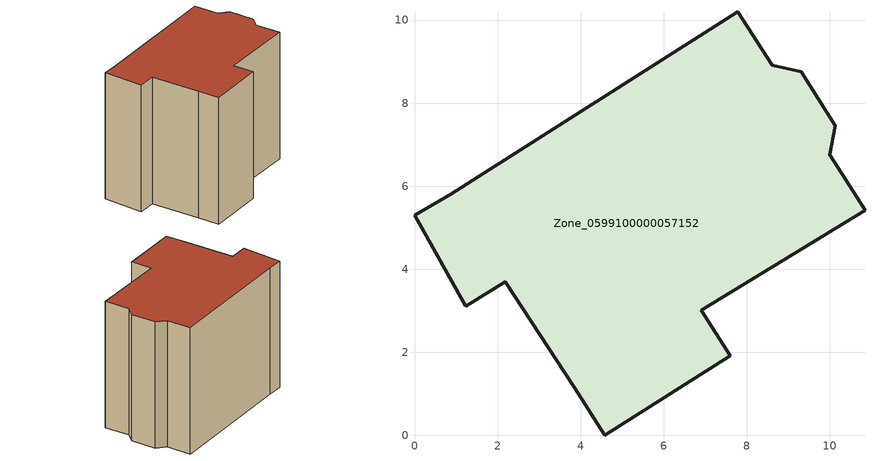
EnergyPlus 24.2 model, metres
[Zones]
Zone_0599100000057152
 floor ground (C_G): 6.91,3.01 7.6,1.92 4.58,0 3.85,1.15 2.18,3.7 1.23,3.11 0,5.3 0.87,5.81 7.79,10.2 8.62,8.91 9.31,8.76 10.14,7.45 10,6.76 10.85,5.42 z0
 wall outside (C_F): 10,6.76 10.14,7.45 9.31,8.76 8.62,8.91 7.79,10.2 0.87,5.81 0,5.3 1.23,3.11 2.18,3.7 3.85,1.15 4.58,0 7.6,1.92 6.91,3.01 10.85,5.42 10,6.76 z0:8.11
 roof outside (C_R): 6.91,3.01 10.85,5.42 10,6.76 10.14,7.45 9.31,8.76 8.62,8.91 7.79,10.2 0.87,5.81 0,5.3 1.23,3.11 2.18,3.7 3.85,1.15 4.58,0 7.6,1.92 z8.11
[BUILDING]
Pand.0599100000057152: North Axis=0; Terrain=City; Loads Convergence Tolerance Value=0.04; Temperature Convergence Tolerance Value=0.4; Solar Distribution=FullExterior; Maximum Number of Warmup Days=25; Minimum Number of Warmup Days=1
[Site:Location]
Rotterdam.The.Hague.AP_ZH_NLD Design_Conditions: Latitude=51.96; Longitude=4.45; Time Zone=1; Elevation=-4.5
[SITE:GROUNDTEMPERATURE:BUILDINGSURFACE]
18, 18, 18, 18, 18, 18, 18, 18, 18, 18, 18, 18
[MATERIAL] Thermal Absorptance=0.9; Solar Absorptance=0.7; Visible Absorptance=0.7
Name | Roughness | Thickness | Conductivity | Density | Specific Heat
G.TC.1946 | MediumSmooth | 0.15 | 1 | 540 | 1210
F.TC.1946 | Rough | 0.3 | 0.857143 | 1920 | 840
R.TC.1946 | MediumRough | 0.2 | 0.909091 | 1500 | 1000
[CONSTRUCTION]
C_G: G.TC.1946
C_F: F.TC.1946
C_R: R.TC.1946
[ZONE]
Zone_0599100000057152: Type=1; Multiplier=1; Ceiling Height=Autocalculate; Volume=Autocalculate; Floor Area=autocalculate; Part of Total Floor Area=Yes
[ZONEINFILTRATION:DESIGNFLOWRATE]
Infil_Zone_0599100000057152: Zone or ZoneList or Space or SpaceList=Zone_0599100000057152; Schedule=AlwaysOn; Design Flow Rate Calculation Method=Flow/Area; Flow Rate per Floor Area=0.003; Constant Term Coefficient=1; Temperature Term Coefficient=0; Velocity Term Coefficient=0; Velocity Squared Term Coefficient=0
[HVACTEMPLATE:ZONE:IDEALLOADSAIRSYSTEM]
Zone_0599100000057152: Maximum Heating Supply Air Temperature=50; Minimum Cooling Supply Air Temperature=13; Maximum Heating Supply Air Humidity Ratio=0.0156; Minimum Cooling Supply Air Humidity Ratio=0.0077; Heating Limit=NoLimit; Cooling Limit=NoLimit; Dehumidification Control Type=ConstantSensibleHeatRatio; Cooling Sensible Heat Ratio=0.7; Dehumidification Setpoint=60; Humidification Control Type=None; Humidification Setpoint=30; Outdoor Air Method=None; Outdoor Air Flow Rate per Person=0.00944; Outdoor Air Flow Rate per Zone Floor Area=0; Outdoor Air Flow Rate per Zone=0; Demand Controlled Ventilation Type=None; Outdoor Air Economizer Type=NoEconomizer; Heat Recovery Type=None; Sensible Heat Recovery Effectiveness=0.7; Latent Heat Recovery Effectiveness=0.65
[ZONECONTROL:THERMOSTAT]
ThermostatControl_Zone_0599100000057152: Zone or ZoneList=Zone_0599100000057152; Control Type Schedule=DualSetpointControlType; Control 1=Thermostat_Zone_0599100000057152; Temperature Difference Between Cutout And Setpoint=0
[THERMOSTATSETPOINT:DUALSETPOINT]
Thermostat_Zone_0599100000057152: Heating Setpoint Temperature Schedule=HeatingSetpoint_Zone_0599100000057152; Cooling Setpoint Temperature Schedule=CoolingSetpoint_Zone_0599100000057152
[SCHEDULE:COMPACT]
HeatingSetpoint_Zone_0599100000057152: Through: 12/31, For: AllDays, Until: 24:00, 21
CoolingSetpoint_Zone_0599100000057152: Through: 12/31, For: AllDays, Until: 24:00, 24
DualSetpointControlType: Through: 12/31, For: AllDays, Until: 24:00, 4
AlwaysOn: Through: 12/31, For: AllDays, Until: 24:00, 1
